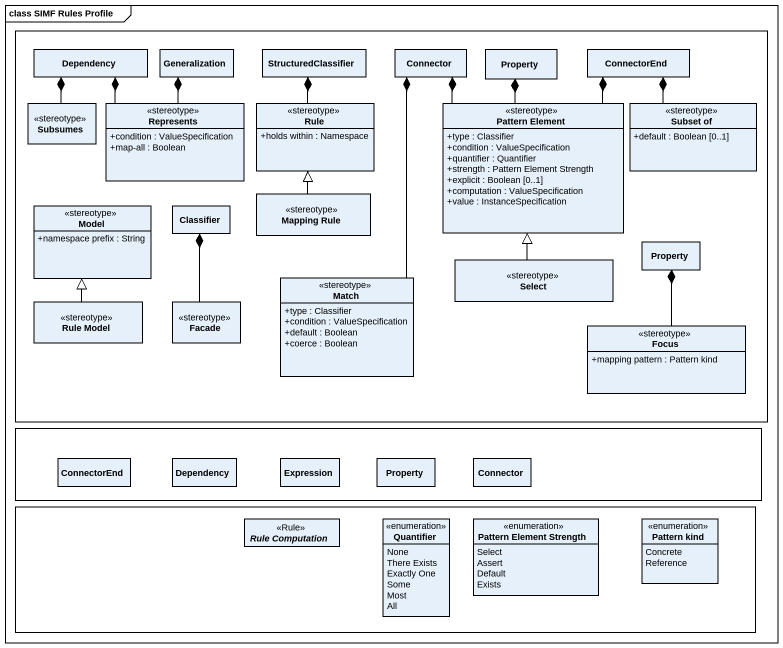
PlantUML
@startuml
mainframe class SIMF Rules Profile
hide circle
hide empty members
skinparam classAttributeIconSize 0
rectangle " " as rectangle1 {
  class Dependency
  class Generalization
  class StructuredClassifier
  class Connector
  class Property
  class ConnectorEnd
  class Subsumes <<stereotype>>
  class Represents <<stereotype>> {
    +condition : ValueSpecification
    +map-all : Boolean
  }
  class Rule <<stereotype>> {
    +holds within : Namespace
  }
  class "Pattern Element" as Pattern_Element <<stereotype>> {
    +type : Classifier
    +condition : ValueSpecification
    +quantifier : Quantifier
    +strength : Pattern Element Strength
    +explicit : Boolean [0..1]
    +computation : ValueSpecification
    +value : InstanceSpecification
  }
  class "Subset of" as Subset_of <<stereotype>> {
    +default : Boolean [0..1]
  }
  class "Mapping Rule" as Mapping_Rule <<stereotype>>
  class Model <<stereotype>> {
    +namespace prefix : String
  }
  class Classifier
  class Match <<stereotype>> {
    +type : Classifier
    +condition : ValueSpecification
    +default : Boolean
    +coerce : Boolean
  }
  class Select <<stereotype>>
  class "Property" as Property_2
  class "Rule Model" as Rule_Model <<stereotype>>
  class Facade <<stereotype>>
  class Focus <<stereotype>> {
    +mapping pattern : Pattern kind
  }
}
rectangle " " as rectangle2 {
  class "ConnectorEnd" as ConnectorEnd_2
  class "Dependency" as Dependency_2
  class Expression
  class "Property" as Property_3
  class "Connector" as Connector_2
}
rectangle " " as rectangle3 {
  abstract class "Rule Computation" as Rule_Computation <<Rule>>
  enum Quantifier {
    None
    There Exists
    Exactly One
    Some
    Most
    All
  }
  enum "Pattern Element Strength" as Pattern_Element_Strength {
    Select
    Assert
    Default
    Exists
  }
  enum "Pattern kind" as Pattern_kind {
    Concrete
    Reference
  }
}
Subsumes -up-* Dependency
Represents -up-* Dependency
Represents -up-* Generalization
Rule -up-* StructuredClassifier
Pattern_Element -up-* Connector
Pattern_Element -up-* Property
Pattern_Element -up-* ConnectorEnd
Subset_of -up-* ConnectorEnd
Mapping_Rule -up-|> Rule
Match -up-* Connector
Select -up-|> Pattern_Element
Rule_Model -up-|> Model
Facade -up-* Classifier
Focus -up-* Property_2
@enduml
